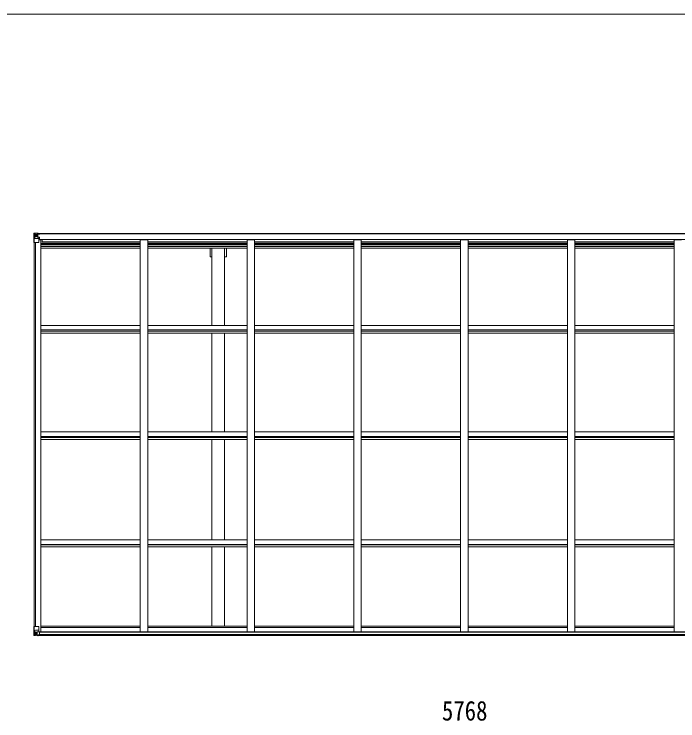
# Model space of a CAD drawing. Units: millimetres at full size, sheet at 1:30; details may follow other scales. Extents: x -8385 to 8479, y -5853 to 5787.
# Drawn here: x -360 to 4090, y 1046 to 5787 of the extents above; entities that cross this region are included whole.
import ezdxf
from ezdxf.enums import TextEntityAlignment as Align

# ---------------------------------------------------------------- set-up
doc = ezdxf.new("R2010")
doc.units = ezdxf.units.MM
doc.header["$LTSCALE"] = 30
for name, color, linetype, lineweight in [('0-1_本体', 4, 'Continuous', 9), ('0-2_部品', 7, 'Continuous', 9), ('0-A_寸法', 6, 'Continuous', 9), ('F-0_240', 7, 'Continuous', 9)]:
    doc.layers.add(name, color=color, linetype=linetype, lineweight=lineweight)
doc.styles.add('ＭＳ ゴシック', font='')
doc.styles.get('ＭＳ ゴシック').set_extended_font_data('MS Gothic')

msp = doc.modelspace()

# ---------------------------------------------------------------- linework, layer by layer
at = {"layer": '0-1_本体'}
for p, q in [((5520.63, 4316.31), (-204.37, 4316.31)), ((5520.64, 4314.25), (-204.37, 4314.25)), ((-193.87, 4274.02), (-180.87, 4274.02)), ((-180.87, 1644.1), (-180.87, 4274.02)), ((-173.37, 4260.97), (-173.37, 4276.05)), ((-173.37, 4276.05), (5489.63, 4276.05)), ((485.13, 4274.02), (535.13, 4274.02)), ((485.13, 1644.1), (485.13, 4274.02)), ((535.13, 1644.1), (535.13, 4274.02)), ((1201.13, 4274.02), (1251.13, 4274.02)), ((1201.13, 1644.1), (1201.13, 4274.02)), ((1251.13, 1644.1), (1251.13, 4274.02)), ((1917.13, 4274.02), (1967.13, 4274.02)), ((1917.13, 1644.1), (1917.13, 4274.02)), ((1967.13, 1644.1), (1967.13, 4274.02)), ((2633.13, 4274.02), (2683.13, 4274.02)), ((2633.13, 1644.1), (2633.13, 4274.02)), ((2683.13, 1644.1), (2683.13, 4274.02)), ((3349.13, 4274.02), (3399.13, 4274.02)), ((3349.13, 1644.1), (3349.13, 4274.02)), ((3399.13, 1644.1), (3399.13, 4274.02)), ((4065.13, 4274.02), (4115.13, 4274.02)), ((4065.13, 1644.1), (4065.13, 4274.02)), ((-225.87, 1680.45), (-225.87, 4255.54)), ((-216.87, 1680.45), (-216.87, 4255.54)), ((-216.17, 1680.45), (-216.17, 4255.54)), ((485.13, 4251.61), (-180.87, 4251.61)), ((-180.87, 4244.54), (485.13, 4244.54)), ((485.13, 4240.75), (-180.87, 4240.75)), ((485.13, 4229.41), (-180.87, 4229.41)), ((485.13, 4260.97), (-173.37, 4260.97)), ((1201.13, 4260.97), (535.13, 4260.97)), ((1201.13, 4251.61), (535.13, 4251.61)), ((535.13, 4244.54), (1201.13, 4244.54)), ((1201.13, 4240.75), (535.13, 4240.75)), ((1201.13, 4229.41), (535.13, 4229.41)), ((1917.13, 4260.97), (1251.13, 4260.97)), ((1917.13, 4251.61), (1251.13, 4251.61)), ((1251.13, 4244.54), (1917.13, 4244.54)), ((1917.13, 4240.75), (1251.13, 4240.75)), ((1917.13, 4229.41), (1251.13, 4229.41)), ((2633.13, 4260.97), (1967.13, 4260.97)), ((2633.13, 4251.61), (1967.13, 4251.61)), ((1967.13, 4244.54), (2633.13, 4244.54)), ((2633.13, 4240.75), (1967.13, 4240.75)), ((2633.13, 4229.41), (1967.13, 4229.41)), ((3349.13, 4260.97), (2683.13, 4260.97)), ((3349.13, 4251.61), (2683.13, 4251.61)), ((2683.13, 4244.54), (3349.13, 4244.54)), ((3349.13, 4240.75), (2683.13, 4240.75)), ((3349.13, 4229.41), (2683.13, 4229.41)), ((4065.13, 4260.97), (3399.13, 4260.97)), ((4065.13, 4251.61), (3399.13, 4251.61)), ((3399.13, 4244.54), (4065.13, 4244.54)), ((4065.13, 4240.75), (3399.13, 4240.75)), ((4065.13, 4229.41), (3399.13, 4229.41)), ((485.13, 4216.58), (-180.87, 4216.58)), ((1201.13, 4216.58), (535.13, 4216.58)), ((953.13, 4160.31), (953.13, 4216.58)), ((965.63, 3699.01), (965.63, 4216.58)), ((1050.63, 3699.01), (1050.63, 4216.58)), ((1917.13, 4216.58), (1251.13, 4216.58)), ((2633.13, 4216.58), (1967.13, 4216.58)), ((3349.13, 4216.58), (2683.13, 4216.58)), ((4065.13, 4216.58), (3399.13, 4216.58)), ((953.13, 4160.31), (965.63, 4160.31)), ((485.13, 3699.01), (-180.87, 3699.01)), ((1201.13, 3699.01), (535.13, 3699.01)), ((1917.13, 3699.01), (1251.13, 3699.01)), ((2633.13, 3699.01), (1967.13, 3699.01)), ((3349.13, 3699.01), (2683.13, 3699.01)), ((4065.13, 3699.01), (3399.13, 3699.01)), ((485.13, 3670.05), (-180.87, 3670.05)), ((485.13, 3659.89), (-180.87, 3659.89)), ((1201.13, 3670.05), (535.13, 3670.05)), ((1201.13, 3659.89), (535.13, 3659.89)), ((1917.13, 3670.05), (1251.13, 3670.05)), ((1917.13, 3659.89), (1251.13, 3659.89)), ((2633.13, 3670.05), (1967.13, 3670.05)), ((2633.13, 3659.89), (1967.13, 3659.89)), ((3349.13, 3670.05), (2683.13, 3670.05)), ((3349.13, 3659.89), (2683.13, 3659.89)), ((4065.13, 3670.05), (3399.13, 3670.05)), ((4065.13, 3659.89), (3399.13, 3659.89)), ((485.13, 3647.06), (-180.87, 3647.06)), ((1201.13, 3647.06), (535.13, 3647.06)), ((965.63, 2984.23), (965.63, 3647.06)), ((1050.63, 2984.23), (1050.63, 3647.06)), ((1917.13, 3647.06), (1251.13, 3647.06)), ((2633.13, 3647.06), (1967.13, 3647.06)), ((3349.13, 3647.06), (2683.13, 3647.06)), ((4065.13, 3647.06), (3399.13, 3647.06)), ((485.13, 2984.23), (-180.87, 2984.23)), ((485.13, 2954.79), (-180.87, 2954.79)), ((485.13, 2947.64), (-180.87, 2947.64)), ((1201.13, 2984.23), (535.13, 2984.23)), ((1201.13, 2954.79), (535.13, 2954.79)), ((1201.13, 2947.64), (535.13, 2947.64)), ((1917.13, 2984.23), (1251.13, 2984.23)), ((1917.13, 2954.79), (1251.13, 2954.79)), ((1917.13, 2947.64), (1251.13, 2947.64)), ((2633.13, 2984.23), (1967.13, 2984.23)), ((2633.13, 2954.79), (1967.13, 2954.79)), ((2633.13, 2947.64), (1967.13, 2947.64)), ((3349.13, 2984.23), (2683.13, 2984.23)), ((3349.13, 2954.79), (2683.13, 2954.79)), ((3349.13, 2947.64), (2683.13, 2947.64)), ((4065.13, 2984.23), (3399.13, 2984.23)), ((4065.13, 2954.79), (3399.13, 2954.79)), ((4065.13, 2947.64), (3399.13, 2947.64)), ((485.13, 2934.69), (-180.87, 2934.69)), ((1201.13, 2934.69), (535.13, 2934.69)), ((965.63, 2260.32), (965.63, 2934.69)), ((1050.63, 2260.32), (1050.63, 2934.69)), ((1917.13, 2934.69), (1251.13, 2934.69)), ((2633.13, 2934.69), (1967.13, 2934.69)), ((3349.13, 2934.69), (2683.13, 2934.69)), ((4065.13, 2934.69), (3399.13, 2934.69)), ((485.13, 2260.32), (-180.87, 2260.32)), ((485.13, 2230.56), (-180.87, 2230.56)), ((1201.13, 2260.32), (535.13, 2260.32)), ((1201.13, 2230.56), (535.13, 2230.56)), ((1917.13, 2260.32), (1251.13, 2260.32)), ((1917.13, 2230.56), (1251.13, 2230.56)), ((2633.13, 2260.32), (1967.13, 2260.32)), ((2633.13, 2230.56), (1967.13, 2230.56)), ((3349.13, 2260.32), (2683.13, 2260.32)), ((3349.13, 2230.56), (2683.13, 2230.56)), ((4065.13, 2260.32), (3399.13, 2260.32)), ((4065.13, 2230.56), (3399.13, 2230.56)), ((485.13, 2226.27), (-180.87, 2226.27)), ((485.13, 2213.25), (-180.87, 2213.25)), ((1201.13, 2226.27), (535.13, 2226.27)), ((1201.13, 2213.25), (535.13, 2213.25)), ((965.63, 2213.25), (965.63, 1681.33)), ((1050.63, 2213.25), (1050.63, 1681.33)), ((1917.13, 2226.27), (1251.13, 2226.27)), ((1917.13, 2213.25), (1251.13, 2213.25)), ((2633.13, 2226.27), (1967.13, 2226.27)), ((2633.13, 2213.25), (1967.13, 2213.25)), ((3349.13, 2226.27), (2683.13, 2226.27)), ((3349.13, 2213.25), (2683.13, 2213.25)), ((4065.13, 2226.27), (3399.13, 2226.27)), ((4065.13, 2213.25), (3399.13, 2213.25)), ((485.13, 1672.21), (-181.45, 1672.21)), ((485.13, 1681.33), (-181.18, 1681.33)), ((1201.13, 1681.33), (535.13, 1681.33)), ((1201.13, 1672.21), (535.13, 1672.21)), ((1917.13, 1681.33), (1251.13, 1681.33)), ((1917.13, 1672.21), (1251.13, 1672.21)), ((2633.13, 1681.33), (1967.13, 1681.33)), ((2633.13, 1672.21), (1967.13, 1672.21)), ((3349.13, 1681.33), (2683.13, 1681.33)), ((3349.13, 1672.21), (2683.13, 1672.21)), ((4065.13, 1681.33), (3399.13, 1681.33)), ((4065.13, 1672.21), (3399.13, 1672.21)), ((-199.37, 1619.6), (5515.63, 1619.6)), ((-199.37, 1618.65), (5515.63, 1618.65)), ((-189.91, 1644.1), (5506.17, 1644.1)), ((-189.37, 1641.74), (5505.63, 1641.74)), ((-189.37, 1626.09), (5505.63, 1626.09))]:
    msp.add_line(p, q, dxfattribs=at)
msp.add_lwpolyline([(1050.63, 4160.31), (1063.13, 4160.31), (1063.13, 4216.58)], dxfattribs=at)
at = {"layer": '0-2_部品'}
for p, q in [((-227.87, 4316.25), (-227.87, 4316.21)), ((-226.93, 4317.25), (-226.93, 4317.25)), ((-226.93, 4317.21), (-226.93, 4317.25)), ((-217.96, 4317.64), (-225.88, 4317.17)), ((-225.02, 4316.2), (-225.03, 4316.13)), ((-225.03, 4255.54), (-225.03, 4316.13)), ((-221.06, 4312.75), (-223.79, 4316.42)), ((-205.87, 4318.43), (-217.87, 4317.65)), ((-199.37, 4318.94), (-205.87, 4318.54)), ((-205.87, 4292.45), (-205.87, 4318.54)), ((-205.87, 4317.66), (-199.37, 4318.06)), ((-199.37, 4317.13), (-204.37, 4317.04)), ((-199.37, 4318.06), (-199.37, 4318.94)), ((-199.37, 4317.54), (-199.37, 4318.06)), ((-199.37, 4317.54), (-199.37, 4317.13)), ((-199.37, 4317.13), (-199.37, 4316.31)), ((-194.37, 4316.74), (-194.37, 4316.31)), ((-194.07, 4316.74), (-194.37, 4316.74)), ((-194.07, 4316.74), (-192.38, 4316.31)), ((-224.48, 4282.42), (-220.34, 4294.51)), ((-224.48, 4282.42), (-217.87, 4282.21)), ((-220.2, 4309.25), (-217.87, 4309.3)), ((-220.2, 4295.77), (-220.2, 4309.25)), ((-217.87, 4295.74), (-220.2, 4295.77)), ((-217.87, 4309.3), (-205.87, 4309.3)), ((-217.87, 4295.74), (-205.87, 4295.74)), ((-217.87, 4295.74), (-217.87, 4295.74)), ((-217.87, 4282.21), (-193.87, 4282.21)), ((-212.39, 4302.1), (-212.39, 4301.14)), ((-206.87, 4309.3), (-205.87, 4309.3)), ((-204.37, 4312.84), (-205.87, 4312.84)), ((-204.37, 4309.3), (-205.87, 4309.3)), ((-204.37, 4295.74), (-205.87, 4295.74)), ((-205.04, 4292.19), (-194.7, 4290.53)), ((-205.04, 4291.55), (-205.04, 4292.19)), ((-194.7, 4289.9), (-205.04, 4291.55)), ((-203.87, 4312.48), (-204.37, 4312.48)), ((-200.37, 4307.55), (-204.37, 4307.55)), ((-200.37, 4299.34), (-204.37, 4299.34)), ((-204.26, 4311.18), (-200.37, 4311.18)), ((-203.87, 4313.5), (-203.87, 4311.55)), ((-195.87, 4313.5), (-203.87, 4313.5)), ((-195.87, 4313.48), (-203.87, 4313.48)), ((-193.87, 4311.63), (-203.87, 4311.55)), ((-203.87, 4311.38), (-203.87, 4311.55)), ((-203.87, 4311.55), (-203.87, 4311.55)), ((-200.37, 4291.44), (-200.37, 4311.41)), ((-194.7, 4290.53), (-194.7, 4289.9)), ((-194.42, 4290.46), (-190.37, 4290.42)), ((-193.87, 4313.24), (-188.87, 4313.24)), ((-193.87, 4311.63), (-193.87, 4313.24)), ((-193.87, 4256.54), (-193.87, 4289.64)), ((-189.37, 4278.54), (-193.87, 4278.54)), ((-173.37, 4275.23), (-193.87, 4275.23)), ((-189.37, 4290.41), (-190.37, 4290.42)), ((-190.37, 4288.69), (-189.37, 4288.69)), ((-189.37, 4275.23), (-189.37, 4290.41)), ((-188.87, 4314.25), (-188.87, 4313.24)), ((-188.87, 4313.24), (-187.87, 4313.24)), ((-187.87, 4313.24), (-187.87, 4314.25)), ((-187.87, 4313.24), (-187.87, 4311.68)), ((-187.87, 4311.56), (-187.87, 4311.68)), ((-225.03, 4255.54), (-194.87, 4255.54)), ((-227.87, 1680.45), (-194.87, 1680.45)), ((-227.87, 1619.74), (-227.87, 1680.45)), ((-225.03, 1680.45), (-225.03, 1619.86)), ((-193.87, 1679.45), (-193.87, 1646.35)), ((-226.93, 1618.78), (-226.93, 1618.74)), ((-217.96, 1618.35), (-225.88, 1618.82)), ((-225.02, 1619.79), (-225.03, 1619.86)), ((-224.48, 1653.57), (-217.87, 1653.78)), ((-224.48, 1653.57), (-220.34, 1641.48)), ((-221.06, 1623.24), (-223.79, 1619.57)), ((-217.87, 1640.25), (-220.2, 1640.22)), ((-220.2, 1640.22), (-220.2, 1626.74)), ((-220.2, 1626.74), (-217.87, 1626.69)), ((-217.87, 1653.78), (-193.87, 1653.78)), ((-217.87, 1640.25), (-217.87, 1640.25)), ((-205.87, 1640.25), (-217.87, 1640.25)), ((-217.87, 1626.69), (-205.87, 1626.69)), ((-205.87, 1617.56), (-217.87, 1618.34)), ((-213.35, 1633.89), (-213.35, 1634.85)), ((-205.87, 1644.23), (-199.37, 1644.23)), ((-205.87, 1644.23), (-205.87, 1617.45)), ((-194.69, 1646.09), (-205.04, 1644.44)), ((-205.04, 1644.44), (-205.04, 1644.23)), ((-202.35, 1644.23), (-194.69, 1645.46)), ((-199.37, 1644.23), (-190.37, 1644.2)), ((-199.37, 1617.05), (-199.37, 1622.99)), ((-190.37, 1622.42), (-199.37, 1622.37)), ((-194.69, 1645.46), (-194.69, 1646.09)), ((-189.37, 1643.29), (-189.37, 1623.14))]:
    msp.add_line(p, q, dxfattribs=at)
for points in [[(-227.87, 4316.21), (-227.87, 4255.54), (-225.03, 4255.54)], [(-226.93, 4317.25), (-217.87, 4317.81), (-205.87, 4318.54)], [(-199.37, 4317.54), (-204.37, 4317.54), (-204.37, 4292.08)], [(-214.31, 4303.06), (-215.27, 4303.06), (-215.27, 4304.02), (-214.31, 4304.02)], [(-213.35, 4304.98), (-213.35, 4305.94), (-212.39, 4305.94), (-212.39, 4304.98)], [(-212.39, 4301.14), (-213.35, 4301.14), (-213.35, 4302.1)], [(-211.43, 4304.02), (-210.47, 4304.02), (-210.47, 4303.06), (-211.43, 4303.06)], [(-203.87, 4312.48), (-195.87, 4312.48), (-195.87, 4314.25)], [(-188.87, 4311.51), (-203.87, 4311.38), (-203.87, 4311.38)], [(-193.87, 4311.63), (-193.87, 4311.62), (-187.87, 4311.68)], [(-190.37, 4290.42), (-190.37, 4288.69), (-193.87, 4288.67)], [(-226.93, 1618.74), (-217.87, 1618.18), (-199.37, 1617.05)], [(-214.31, 1631.97), (-215.27, 1631.97), (-215.27, 1632.93), (-214.31, 1632.93)], [(-213.35, 1634.85), (-212.39, 1634.85), (-212.39, 1633.89)], [(-212.39, 1631.01), (-212.39, 1630.05), (-213.35, 1630.05), (-213.35, 1631.01)], [(-211.43, 1632.93), (-210.47, 1632.93), (-210.47, 1631.97), (-211.43, 1631.97)], [(-189.37, 1623.14), (-189.38, 1623.03), (-199.37, 1622.99)]]:
    msp.add_lwpolyline(points, dxfattribs=at)
for centre in [(-212.87, 4303.54), (-212.87, 1632.45)]:
    msp.add_circle(centre, 5.3, dxfattribs=at)
for centre, radius, start, end in [((-226.87, 4316.26), 1, 93.50017, 180.00079), ((-226.87, 4316.25), 0.999, 93.4424, 179.95083), ((-226.87, 4316.21), 0.999, 93.4424, 179.95083), ((-225.72, 4329.86), 12.7, 269.24466, 275.10311), ((-223.74, 4316.25), 1.28, 131.17831, 182.45895), ((-214.31, 4304.98), 0.96, 270, 0), ((-214.31, 4302.1), 0.96, 0, 90), ((-211.43, 4304.98), 0.96, 180, 270), ((-211.43, 4302.1), 0.96, 90, 180), ((-204.93, 4293.12), 0.937, 182.32209, 263.26766), ((-204.93, 4292.48), 0.937, 182.32209, 263.26766), ((-203.87, 4314), 0.5, 179.99802, 269.99691), ((-203.87, 4313.98), 0.5, 180.00109, 270.00109), ((-203.87, 4311.05), 0.5, 90.52895, 180.04464), ((-203.86, 4310.87), 0.513, 91.88028, 181.04707), ((-194.8, 4289.6), 0.937, 2.32209, 83.26766), ((-194.8, 4288.97), 0.937, 2.32209, 83.26766), ((-188.73, 4319.2), 7.69, 268.96999, 276.43426), ((-194.87, 4256.54), 1, 270, 0), ((-194.87, 1679.45), 1, 0, 90), ((-226.87, 1619.78), 0.999, 180.04917, 266.5576), ((-226.87, 1619.74), 0.999, 180.04917, 266.5576), ((-226.87, 1619.73), 1, 179.99921, 266.49983), ((-225.72, 1606.13), 12.7, 84.89689, 90.75534), ((-223.74, 1619.74), 1.28, 177.54105, 228.82169), ((-214.31, 1633.89), 0.96, 270, 0), ((-214.31, 1631.01), 0.96, 0, 90), ((-211.43, 1633.89), 0.96, 180, 270), ((-211.43, 1631.01), 0.96, 90, 180), ((-204.93, 1643.51), 0.937, 96.73234, 129.06602), ((-194.8, 1647.02), 0.937, 276.73234, 357.67791), ((-194.8, 1646.39), 0.937, 276.73234, 357.67791)]:
    msp.add_arc(centre, radius, start, end, dxfattribs=at)
for centre, major_axis, ratio, start_param, end_param in [((-25.93, 4329.57), (201, 12.36), 0.060933, 3.1373463, 3.1378449), ((-224.93, 4317.33), (2, 0.12), 0.060933, 3.1378449, 4.2119296), ((-224.74, 4314.24), (-0.02, 3), 0.466854, 5.5234897, 6.1575023), ((-223.76, 4284.77), (0.85, 2.32), 0.403757, 2.3087461, 3.2744049), ((-223.07, 4309.16), (0.03, 5), 0.573921, 4.7320603, 5.5159136), ((-221.61, 4295.79), (0, 3), 0.468246, 4.2703918, 4.7058971), ((-299.62, 4309.3), (81.75, 0), 0.061163, 0, 0.0007725), ((-224.93, 1618.66), (2, -0.12), 0.060933, 2.0712557, 3.1453404), ((-25.93, 1606.42), (201, -12.36), 0.060933, 3.1453404, 3.145839), ((-223.76, 1651.22), (0.85, -2.32), 0.403757, 3.0087805, 3.9744392), ((-224.74, 1621.75), (-0.02, -3), 0.466854, 0.125683, 0.7596956), ((-223.07, 1626.83), (0.03, -5), 0.573921, 0.7672717, 1.551125), ((-221.61, 1640.2), (0, -3), 0.468246, 1.5772882, 2.0127935), ((-299.62, 1626.69), (81.75, 0), 0.061163, 6.2824128, 6.2831853), ((-190.37, 1643.29), (1, -0.021), 0.906239, 0.0187047, 1.589501), ((-190.37, 1623.13), (1, 0.012), 0.707053, 4.7036637, 6.124411)]:
    msp.add_ellipse(centre, major_axis=major_axis, ratio=ratio, start_param=start_param, end_param=end_param, dxfattribs=at)
at = {"layer": 'F-0_240', "color": 5}
msp.add_line((-8385.45, 5787.34), (8054.55, 5787.34), dxfattribs=at)

# ---------------------------------------------------------------- texts
at = {"layer": '0-A_寸法', "color": 7, "style": 'ＭＳ ゴシック', "width": 0.85}
msp.add_text('5768', height=132, dxfattribs=at).set_placement((2508.13, 1008.89), align=Align.BOTTOM_LEFT)

doc.saveas('drawing.dxf')
